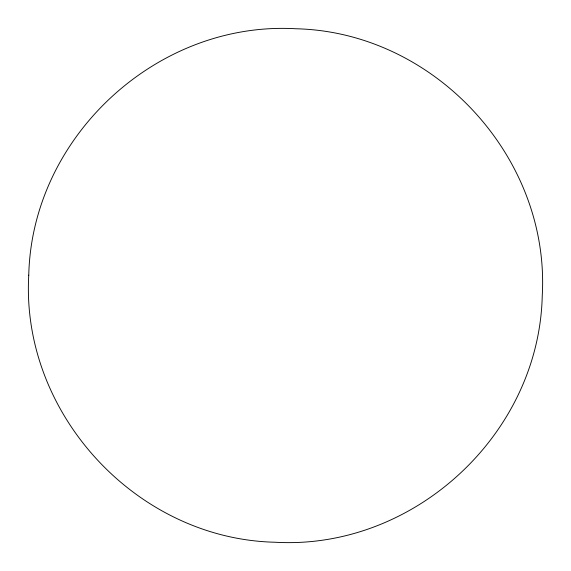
<?xml version="1.0" encoding="UTF-8"?>
<svg xmlns="http://www.w3.org/2000/svg" width="571" height="571" viewBox="0 0 571 571"><rect width="100%" height="100%" fill="white"/><g stroke="black" fill="none" stroke-linecap="round" stroke-linejoin="round"><path stroke-width="0.86" d="M28.757 275.151C20.784 413.64 136.476 539.045 275.151 542.243C413.64 550.216 539.045 434.524 542.243 295.849C550.216 157.36 434.524 31.955 295.849 28.757C157.36 20.784 31.955 136.476 28.757 275.151"/></g></svg>
